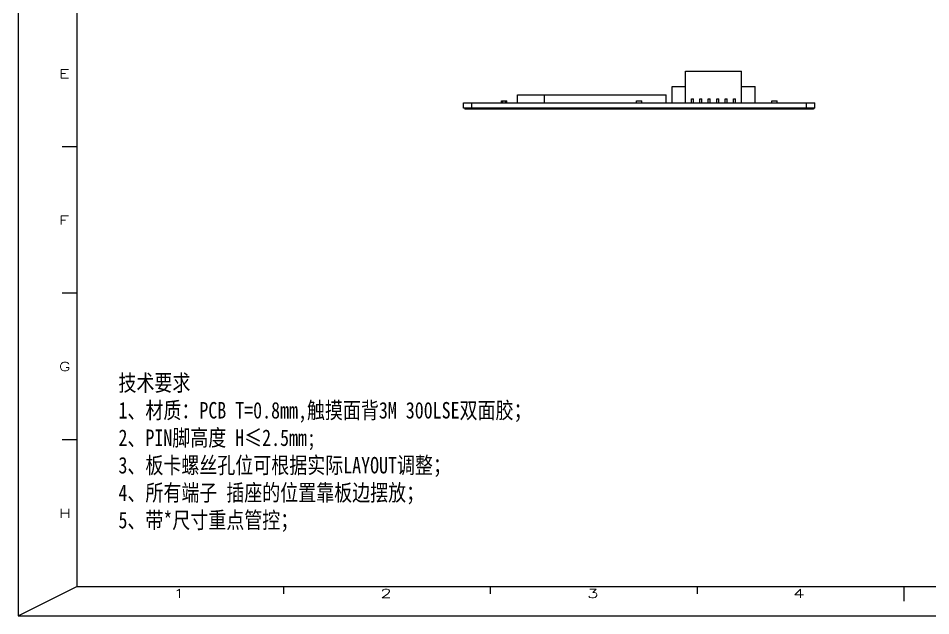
# Model space of a CAD drawing. Header units: inches. Extents: x 847 to 1105, y -1630 to -1447.
# Drawn here: x 846.9 to 981.9, y -1629.7 to -1541.3 of the extents above; entities that cross this region are included whole.
import ezdxf

# ---------------------------------------------------------------- set-up
doc = ezdxf.new("R2010")
doc.units = ezdxf.units.IN
doc.header["$LTSCALE"] = 5
doc.header["$MEASUREMENT"] = 0
doc.linetypes.add('CENTER2', pattern=[28.575, 19.05, -3.175, 3.175, -3.175])
doc.layers.get('0').update_dxf_attribs({"linetype": 'CONTINUOUS'})
doc.layers.add('02___PRT_ALL_AXES', color=7, linetype='CONTINUOUS')
doc.layers.add('TITLE', color=5, linetype='CONTINUOUS')
doc.layers.add('CENTER', color=1, linetype='CENTER2', lineweight=15)
doc.styles.add('Design', font='', dxfattribs={"width": 0.8})
doc.styles.add('Form', font='romans.shx', dxfattribs={"width": 0.7})
doc.styles.get("Standard").update_dxf_attribs({"font": 'STSONG.TTF', "width": 0.8})
doc.styles.get('Design').set_extended_font_data('SimSun')

# ---------------------------------------------------------------- blocks, each defined once
blk = doc.blocks.new('10')
at = {"layer": 'TITLE', "color": 0}
for p, q in [((-1113.31, -29.01), (-1113.31, -239.02)), ((-1113.31, -239.02), (-816.31, -239.02))]:
    blk.add_line(p, q, dxfattribs=at)
at = {"layer": 'TITLE', "color": 5}
for p, q in [((-1103.3, -34.01), (-1103.3, -234.02)), ((-1103.3, -159.01), (-1105.8, -159.01)), ((-1103.3, -184.01), (-1105.8, -184.01)), ((-1103.3, -209.01), (-1105.8, -209.01)), ((-1103.3, -234.02), (-821.3, -234.02)), ((-1068.05, -234.02), (-1068.05, -235.27)), ((-1032.8, -234.02), (-1032.8, -235.27)), ((-997.55, -234.02), (-997.55, -235.27)), ((-962.3, -234.02), (-962.3, -236.52))]:
    blk.add_line(p, q, dxfattribs=at)
at = {"layer": 'TITLE', "color": 251}
blk.add_line((-1113.31, -239.02), (-1103.3, -234.02), dxfattribs=at)
at = {"layer": 'TITLE', "color": 6, "style": 'Form', "width": 1.5}
for s, p in [('E', (-1106.4, -147.33)), ('F', (-1106.4, -172.3)), ('G', (-1106.4, -197.27)), ('H', (-1106.4, -222.3)), ('1', (-1086.86, -235.98)), ('2', (-1051.56, -235.98)), ('3', (-1016.29, -235.98)), ('4', (-981.14, -235.98))]:
    blk.add_text(s, height=1.5, dxfattribs=at).set_placement(p)
at = {"layer": 'TITLE', "color": 3, "ltscale": 10, "style": 'Design', "width": 0.8}
for tag, p in [('SCALE', (-843.55, -222.57)), ('SHEET', (-830.42, -227.68)), ('UNITS', (-909.5, -232.53)), ('REV', (-828.94, -232.54))]:
    blk.add_attdef(tag, p, '', height=2, dxfattribs=at)

msp = doc.modelspace()

# ---------------------------------------------------------------- linework, layer by layer
at = {"color": 7, "linetype": 'Continuous'}
for p, q in [((945.65, -1549.11), (953.95, -1549.11)), ((945.65, -1553.81), (945.65, -1549.11)), ((953.95, -1553.81), (953.95, -1549.11)), ((943.65, -1551.41), (945.65, -1551.41)), ((943.65, -1553.81), (943.65, -1551.41)), ((953.95, -1551.41), (955.95, -1551.41)), ((955.95, -1553.81), (955.95, -1551.41)), ((920.8, -1553.81), (920.8, -1552.61)), ((920.8, -1552.61), (942.8, -1552.61)), ((924.8, -1553.81), (924.8, -1552.61)), ((942.8, -1553.81), (942.8, -1552.61)), ((912.8, -1554.61), (912.8, -1553.81)), ((912.8, -1553.81), (964.8, -1553.81)), ((914.05, -1554.61), (914.05, -1553.81)), ((918.4, -1553.81), (918.4, -1553.51)), ((918.4, -1553.51), (919.2, -1553.51)), ((918.61, -1553.81), (918.61, -1553.51)), ((918.99, -1553.81), (918.99, -1553.51)), ((919.2, -1553.81), (919.2, -1553.51)), ((938.4, -1553.51), (939.2, -1553.51)), ((938.4, -1553.81), (938.4, -1553.51)), ((939.2, -1553.81), (939.2, -1553.51)), ((946.52, -1553.21), (946.82, -1553.21)), ((946.52, -1553.81), (946.52, -1553.21)), ((946.82, -1553.81), (946.82, -1553.21)), ((947.77, -1553.21), (948.07, -1553.21)), ((947.77, -1553.81), (947.77, -1553.21)), ((948.07, -1553.81), (948.07, -1553.21)), ((949.02, -1553.21), (949.32, -1553.21)), ((949.02, -1553.81), (949.02, -1553.21)), ((949.32, -1553.81), (949.32, -1553.21)), ((950.27, -1553.21), (950.57, -1553.21)), ((950.27, -1553.81), (950.27, -1553.21)), ((950.57, -1553.81), (950.57, -1553.21)), ((951.52, -1553.21), (951.82, -1553.21)), ((951.52, -1553.81), (951.52, -1553.21)), ((951.82, -1553.81), (951.82, -1553.21)), ((952.77, -1553.21), (953.07, -1553.21)), ((952.77, -1553.81), (952.77, -1553.21)), ((953.07, -1553.81), (953.07, -1553.21)), ((958.4, -1553.51), (959.2, -1553.51)), ((958.4, -1553.81), (958.4, -1553.51)), ((959.2, -1553.81), (959.2, -1553.51)), ((963.55, -1554.61), (963.55, -1553.81)), ((964.8, -1554.61), (964.8, -1553.81)), ((964.8, -1554.61), (912.8, -1554.61))]:
    msp.add_line(p, q, dxfattribs=at)
at = {"layer": '02___PRT_ALL_AXES', "color": 7, "linetype": 'Continuous'}
for p, q in [((913, -1554.61), (913, -1554.76)), ((964.6, -1554.76), (913, -1554.76)), ((914.12, -1554.61), (914.12, -1554.76)), ((963.47, -1554.61), (963.47, -1554.76)), ((964.6, -1554.61), (964.6, -1554.76))]:
    msp.add_line(p, q, dxfattribs=at)

# ---------------------------------------------------------------- block references
at = {"layer": 'CENTER', "color": 0, "xscale": 0.8678017233221659, "yscale": 0.8678017233221659, "zscale": 0.8678017233221659}
msp.add_blockref('10', (1813.03, -1422.32), dxfattribs=at)

# ---------------------------------------------------------------- texts
at = {"layer": 'TITLE', "color": 0, "insert": (861.73, -1594.04), "char_height": 2.4386, "width": 72.2616, "attachment_point": 1}
msp.add_mtext('{\\fSimSun|b0|i0|c134|p2;技术要求\\P\\C3;1、材质：PCB T=0.8mm,触摸面背3M 300LSE双面胶；\\P2、PIN脚高度 H≤2.5mm;\\P3、板卡螺丝孔位可根据实际LAYOUT调整；\\P4、所有端子 插座的位置靠板边摆放；\\P5、带*尺寸重点管控；}', dxfattribs=at)

doc.saveas('drawing.dxf')
